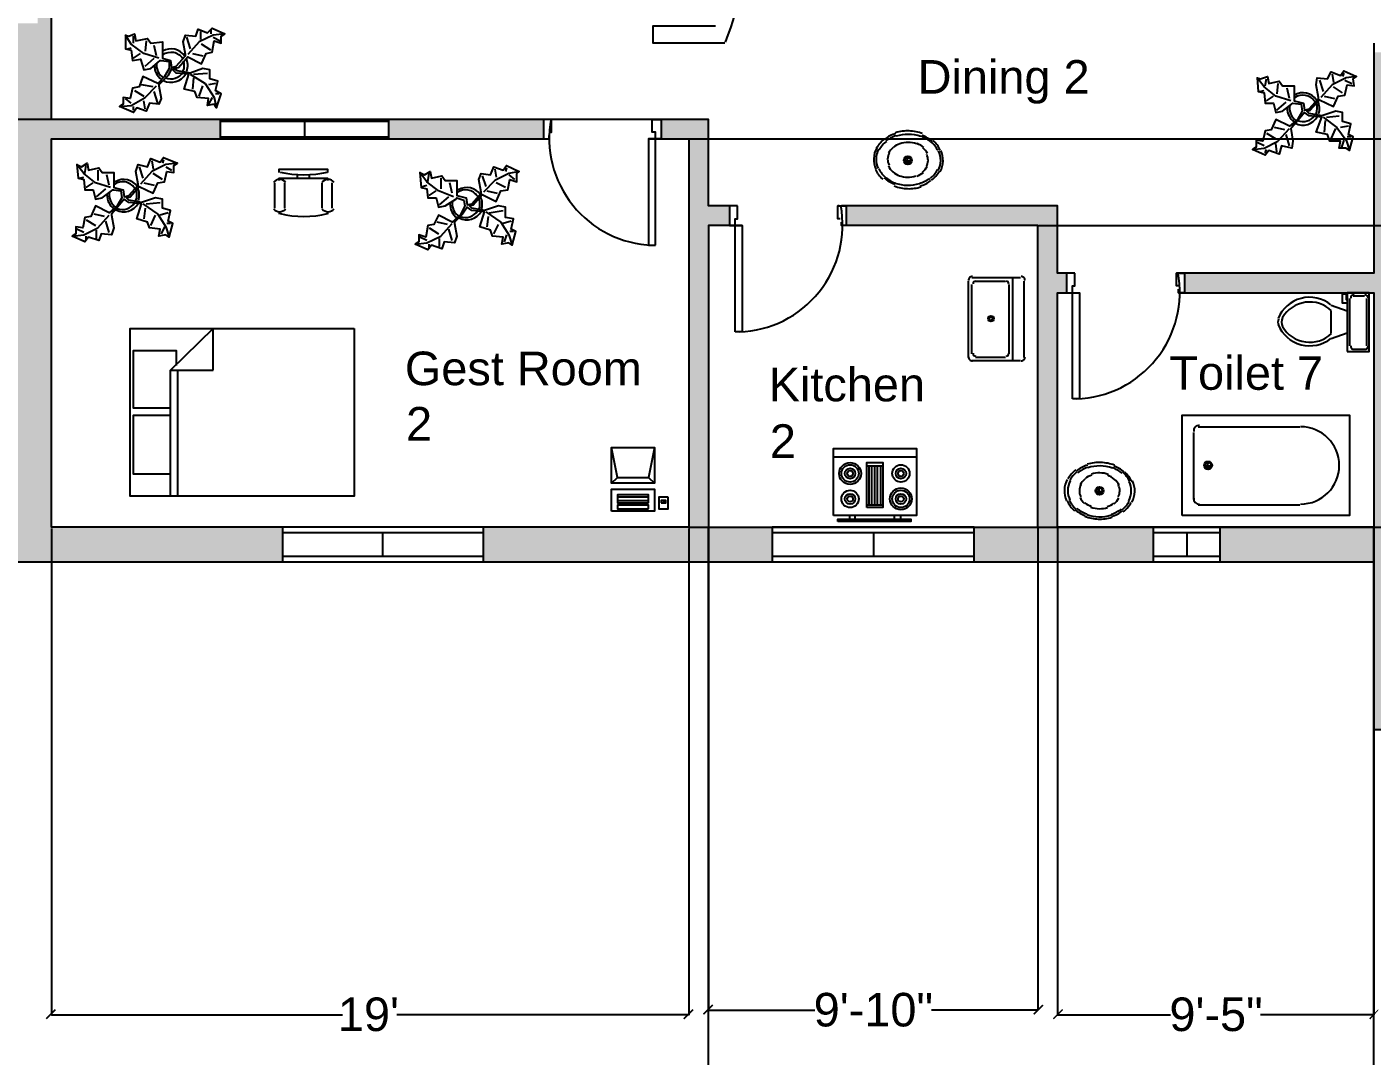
# Model space of a CAD drawing. Header units: inches. Extents: x 87 to 2803, y 358 to 1702.
# Drawn here: x 1059.9 to 1540.9, y 814.9 to 1182.8 of the extents above; entities that cross this region are included whole.
import ezdxf

# ---------------------------------------------------------------- set-up
doc = ezdxf.new("R2010")
doc.units = ezdxf.units.IN
doc.header["$MEASUREMENT"] = 0
for name, color, linetype in [('PDF_0', 7, 'Continuous'), ('PDF_hatch', 3, 'Continuous'), ('PDF_Text', 7, 'Continuous')]:
    doc.layers.add(name, color=color, linetype=linetype)
for name, color, linetype, true_color in [('PDF_block', 220, 'Continuous', 0xff00bf), ('PDF_door', 140, 'Continuous', 0x00bfff), ('PDF_window', 180, 'Continuous', 0x3f00ff)]:
    doc.layers.add(name, color=color, linetype=linetype, true_color=true_color)
doc.styles.add('PDF Arial', font='arial.ttf')

msp = doc.modelspace()

# ---------------------------------------------------------------- hatches: boundary and pattern name
at = {"layer": 'PDF_0', "true_color": 0xff00bf, "transparency": 33554559}
for points in [[(1305.32, 833), (1304.91, 833.41), (1301.61, 830.11), (1302.02, 829.7)], [(1419.72, 830.11), (1420.13, 829.7), (1423.44, 833), (1423.02, 833.41)], [(1070.33, 831.35), (1069.92, 831.76), (1066.61, 828.46), (1067.03, 828.04)], [(1294.58, 828.46), (1295, 828.04), (1298.3, 831.35), (1297.89, 831.76)], [(1430.46, 831.35), (1430.05, 831.76), (1426.74, 828.46), (1427.15, 828.04)], [(1539.9, 828.46), (1540.31, 828.04), (1543.2, 831.35), (1543.2, 831.76)]]:
    msp.add_hatch(color=220, dxfattribs=at).paths.add_polyline_path(points)
at = {"layer": 'PDF_hatch', "transparency": 33554559}
h = msp.add_hatch(color=256, dxfattribs=at)
h.paths.add_polyline_path([(1068.68, 1003.98), (1068.68, 1142.74), (1128.98, 1142.74), (1128.98, 1149.76), (1068.68, 1149.76), (1068.68, 1186.11), (1063.72, 1186.11), (1063.72, 1184.04), (1056.7, 1184.04), (1056.7, 1099.79), (936.52, 1099.79), (936.52, 1184.04), (929.5, 1184.04), (929.5, 1186.11), (924.55, 1186.11), (924.55, 1149.76), (864.25, 1149.76), (864.25, 1142.74), (924.55, 1142.74), (924.55, 1003.98), (841.95, 1003.98), (841.95, 991.59), (1151.28, 991.59), (1151.28, 1003.98)])
h.paths.add_polyline_path([(1056.7, 1003.98), (936.52, 1003.98), (936.52, 1087.81), (1056.7, 1087.81)], flags=0)
for points in [[(1548.57, 1173.72), (1541.55, 1173.72), (1541.55, 1094.84), (1473.82, 1094.84), (1473.82, 1087.81), (1541.55, 1087.81), (1541.55, 1003.98), (1486.62, 1003.98), (1486.62, 991.59), (1541.55, 991.59), (1541.55, 931.7), (1650.58, 931.7), (1650.58, 991.59), (1701.38, 991.59), (1701.38, 1003.98), (1650.58, 1003.98), (1650.58, 1087.81), (1744.74, 1087.81), (1744.74, 1094.84), (1643.56, 1094.84), (1643.56, 1003.98), (1630.76, 1003.98), (1630.76, 991.59), (1643.56, 991.59), (1643.56, 938.73), (1548.57, 938.73), (1548.57, 991.59), (1558.49, 991.59), (1558.49, 1003.98), (1548.57, 1003.98)], [(1244.61, 1149.76), (1189.27, 1149.76), (1189.27, 1142.74), (1244.61, 1142.74)], [(1303.67, 1149.76), (1286.74, 1149.76), (1286.74, 1142.74), (1296.65, 1142.74), (1296.65, 1003.98), (1223.14, 1003.98), (1223.14, 991.59), (1326.38, 991.59), (1326.38, 1003.98), (1303.67, 1003.98), (1303.67, 1111.77), (1311.1, 1111.77), (1311.1, 1118.79), (1303.67, 1118.79)], [(1428.39, 1118.79), (1352.82, 1118.79), (1352.82, 1111.77), (1421.37, 1111.77), (1421.37, 1003.98), (1398.66, 1003.98), (1398.66, 991.59), (1462.67, 991.59), (1462.67, 1003.98), (1428.39, 1003.98), (1428.39, 1087.81), (1431.7, 1087.81), (1431.7, 1094.84), (1428.39, 1094.84)]]:
    msp.add_hatch(color=256, dxfattribs=at).paths.add_polyline_path(points)

# ---------------------------------------------------------------- linework, layer by layer
at = {"layer": 'PDF_0', "lineweight": 25}
for points in [[(1056.7, 991.59), (1541.55, 991.59), (1541.55, 931.7), (1650.58, 931.7), (1650.58, 991.59), (1800.5, 991.59), (1800.5, 1495.85), (1788.52, 1495.85), (1788.52, 1555.73), (1704.68, 1555.73), (1704.68, 1495.85), (1548.57, 1495.85), (1548.57, 1555.73), (1349.51, 1555.73), (1349.51, 1495.85), (1056.7, 1495.85)], [(1247.5, 1149.76), (1068.68, 1149.76), (1068.68, 1188.58)], [(1095.11, 1179.91), (1095.11, 1174.96), (1097.18, 1174.54), (1097.59, 1170.83), (1100.48, 1171.24), (1101.72, 1167.52), (1104.2, 1167.93), (1107.5, 1170.83), (1107.91, 1170.83), (1110.8, 1170.41), (1110.8, 1167.93), (1109.15, 1165.04), (1106.67, 1162.57), (1101.31, 1165.04), (1100.07, 1161.33), (1097.59, 1160.91), (1096.76, 1157.2), (1094.28, 1157.61), (1094.28, 1155.13), (1093.05, 1154.31), (1097.18, 1154.72), (1102.13, 1157.61), (1106.26, 1161.74)], [(1107.09, 1171.65), (1101.72, 1173.3), (1097.18, 1176.61), (1095.11, 1179.91), (1096.35, 1179.5), (1098.41, 1180.32), (1098.83, 1177.85), (1102.96, 1178.67), (1104.2, 1177.02), (1108.33, 1177.43), (1108.33, 1171.65), (1111.22, 1170.83), (1111.63, 1168.35), (1113.28, 1168.76), (1116.59, 1172.48), (1116.59, 1172.89), (1115.76, 1177.43), (1116.59, 1179.91), (1120.3, 1179.5), (1121.13, 1181.98), (1124.43, 1180.74), (1126.08, 1182.39), (1130.63, 1180.32)], [(1098, 1177.02), (1098, 1179.5)], [(1127.74, 1153.89), (1129.39, 1158.85), (1127.32, 1160.09), (1128.15, 1163.39), (1125.26, 1164.22), (1125.26, 1167.52), (1122.78, 1167.93), (1118.24, 1166.28), (1113.7, 1167.11), (1112.46, 1167.93), (1114.11, 1168.35), (1117.41, 1172.06), (1122.37, 1169.59), (1124.02, 1173.3), (1126.08, 1173.72), (1126.91, 1177.85), (1129.39, 1177.02), (1129.39, 1179.5), (1130.63, 1180.32), (1126.5, 1179.91), (1121.54, 1177.43), (1117.41, 1172.89)], [(1117, 1179.09), (1118.24, 1174.96)], [(1121.96, 1181.15), (1121.96, 1178.26)], [(1125.67, 1181.98), (1125.67, 1180.32)], [(1126.5, 1179.09), (1128.98, 1177.85)], [(1309.45, 1177.02), (1283.85, 1177.02), (1283.85, 1183.22), (1306.15, 1183.22)], [(1095.94, 1174.96), (1097.18, 1175.37)], [(1102.54, 1177.85), (1102.13, 1174.13)], [(1106.26, 1172.48), (1105.44, 1176.19)], [(1125.67, 1174.54), (1122.37, 1176.61)], [(1541.55, 1177.02), (1541.55, 1094.84), (1470.93, 1094.84)], [(1098, 1171.65), (1100.48, 1173.3)], [(1102.13, 1168.76), (1105.44, 1171.65)], [(1119.06, 1173.3), (1122.78, 1172.48)], [(1118.24, 1165.87), (1123.61, 1162.57), (1126.91, 1157.61), (1127.74, 1153.89), (1126.91, 1155.13), (1124.43, 1154.72), (1124.85, 1157.2), (1120.72, 1157.61), (1119.89, 1159.67), (1116.17, 1160.5), (1117.83, 1165.87), (1113.28, 1166.28), (1111.63, 1167.93), (1110.39, 1165.46), (1107.09, 1162.15), (1107.09, 1161.74), (1107.91, 1157.2), (1107.09, 1155.13), (1103.78, 1155.54), (1102.54, 1152.65), (1099.24, 1153.89), (1098, 1152.24), (1093.05, 1154.31)], [(1119.48, 1164.63), (1119.06, 1160.5)], [(1119.48, 1165.87), (1124.43, 1166.28)], [(1499.84, 1164.63), (1500.25, 1159.67), (1502.32, 1159.26), (1502.73, 1155.54), (1505.62, 1155.54), (1506.45, 1152.24), (1508.93, 1152.65), (1512.64, 1155.54), (1515.53, 1155.13), (1515.95, 1152.65), (1514.3, 1149.76), (1511.4, 1147.29), (1506.45, 1149.76), (1504.8, 1146.05), (1502.73, 1145.63), (1501.91, 1141.92), (1499.43, 1142.33), (1499.43, 1139.85), (1498.19, 1139.03), (1502.32, 1139.44), (1507.27, 1141.92), (1511.4, 1146.46)], [(1511.82, 1156.37), (1506.45, 1158.02), (1502.32, 1161.33), (1499.84, 1164.63), (1501.08, 1164.22), (1503.56, 1165.04), (1503.97, 1162.57), (1507.69, 1163.39), (1508.93, 1161.74), (1513.06, 1161.74), (1513.06, 1156.37), (1516.36, 1155.54), (1516.77, 1153.07), (1518.43, 1153.48), (1521.73, 1157.2), (1521.73, 1157.61), (1520.9, 1162.15), (1521.32, 1164.63), (1525.03, 1164.22), (1526.27, 1166.7), (1529.58, 1165.46), (1530.81, 1167.11), (1535.36, 1165.04)], [(1502.73, 1161.74), (1503.14, 1164.22)], [(1532.88, 1138.61), (1534.12, 1143.57), (1532.47, 1144.39), (1533.29, 1148.11), (1530.4, 1148.94), (1530.4, 1152.24), (1527.92, 1152.65), (1522.97, 1151), (1518.43, 1151.83), (1517.6, 1152.65), (1518.84, 1153.07), (1522.14, 1156.78), (1527.1, 1154.31), (1528.75, 1158.02), (1531.23, 1158.44), (1532.05, 1162.15), (1534.53, 1161.74), (1534.12, 1164.22), (1535.36, 1165.04), (1531.64, 1164.63), (1526.68, 1162.15), (1522.55, 1157.61)], [(1526.68, 1165.87), (1527.1, 1162.98)], [(1530.81, 1166.28), (1530.4, 1165.04)], [(1098.41, 1160.09), (1101.72, 1158.02)], [(1105.02, 1161.33), (1100.89, 1162.15)], [(1106.67, 1155.54), (1105.44, 1159.67)], [(1121.54, 1158.02), (1122.78, 1161.74)], [(1127.32, 1162.57), (1124.85, 1162.15)], [(1500.67, 1159.67), (1502.32, 1160.09)], [(1507.27, 1162.57), (1506.86, 1158.85)], [(1511.4, 1157.2), (1510.58, 1160.91)], [(1522.14, 1163.8), (1523.38, 1159.67)], [(1530.4, 1159.26), (1527.1, 1161.33)], [(1531.23, 1163.8), (1533.71, 1162.57)], [(1097.18, 1155.54), (1095.11, 1157.2)], [(1102.13, 1153.48), (1101.72, 1156.37)], [(1126.08, 1157.61), (1124.85, 1155.13)], [(1128.56, 1158.85), (1127.32, 1158.85)], [(1503.14, 1156.37), (1505.62, 1158.02)], [(1506.86, 1153.07), (1510.17, 1155.96)], [(1512.64, 1155.54), (1512.64, 1155.54)], [(1523.79, 1158.02), (1527.51, 1157.2)], [(1098, 1153.07), (1098, 1154.31)], [(1314, 1118.79), (1303.67, 1118.79), (1303.67, 1149.76), (1296.65, 1149.76), (1283.43, 1149.76)], [(1523.38, 1150.59), (1528.34, 1146.87), (1531.64, 1142.33), (1532.88, 1138.61), (1531.64, 1139.44), (1529.16, 1139.44), (1529.58, 1141.92), (1525.86, 1141.92), (1525.03, 1144.39), (1520.9, 1145.22), (1522.97, 1150.59), (1518.43, 1151), (1516.77, 1152.24), (1515.12, 1150.18), (1512.23, 1146.87), (1511.82, 1146.46), (1512.64, 1141.92), (1512.23, 1139.44), (1508.51, 1140.26), (1507.69, 1137.37), (1503.97, 1138.61), (1502.73, 1136.96), (1498.19, 1139.03)], [(1524.62, 1150.59), (1529.16, 1151)], [(1509.75, 1146.05), (1506.04, 1146.87)], [(1524.21, 1149.35), (1523.79, 1145.22)], [(1526.27, 1142.74), (1527.92, 1146.46)], [(1532.47, 1147.29), (1529.58, 1146.87)], [(1282.2, 1142.74), (1296.65, 1142.74), (1296.65, 1111.77), (1296.65, 1003.98), (1068.68, 1003.98), (1068.68, 1142.74), (1246.68, 1142.74)], [(1502.32, 1140.26), (1499.84, 1141.5)], [(1503.14, 1144.81), (1506.45, 1142.74)], [(1506.86, 1138.2), (1506.45, 1141.09)], [(1511.4, 1140.26), (1510.17, 1144.39)], [(1530.81, 1142.33), (1529.99, 1139.85)], [(1533.29, 1143.57), (1532.05, 1143.57)], [(1089.74, 1125.4), (1084.37, 1127.05), (1080.24, 1130.35), (1077.77, 1133.66), (1079.42, 1132.83), (1081.48, 1134.07), (1081.9, 1131.59), (1085.61, 1132.42), (1086.85, 1130.77), (1090.98, 1130.77), (1090.98, 1125.4), (1094.28, 1124.57), (1094.7, 1122.09), (1096.35, 1122.51), (1099.65, 1126.22), (1099.65, 1126.64), (1098.83, 1131.18), (1099.65, 1133.66), (1102.96, 1132.83), (1104.2, 1135.72), (1107.5, 1134.48), (1108.74, 1136.13), (1113.7, 1134.07)], [(1108.74, 1135.31), (1108.33, 1134.07)], [(1374.7, 1136.13), (1374.7, 1134.07)], [(1502.73, 1137.79), (1503.14, 1139.03)], [(1077.77, 1133.66), (1078.18, 1128.7), (1080.24, 1128.29), (1080.66, 1124.57), (1083.55, 1124.57), (1084.37, 1121.27), (1086.85, 1121.68), (1090.57, 1124.57), (1090.98, 1124.57), (1093.46, 1124.16), (1093.87, 1121.68), (1092.22, 1118.79), (1089.33, 1116.31), (1084.37, 1118.79), (1082.72, 1115.07), (1080.66, 1114.66), (1079.83, 1110.94), (1077.35, 1111.36), (1077.35, 1108.88), (1076.11, 1108.05), (1080.24, 1108.46), (1085.2, 1110.94), (1089.33, 1115.48)], [(1080.66, 1130.35), (1081.07, 1133.24)], [(1085.2, 1131.59), (1085.2, 1127.87)], [(1110.8, 1107.64), (1112.04, 1112.59), (1110.39, 1113.42), (1111.22, 1117.14), (1108.33, 1117.96), (1108.33, 1121.27), (1105.85, 1121.68), (1100.89, 1120.03), (1096.35, 1120.85), (1095.52, 1121.68), (1096.76, 1122.09), (1100.07, 1125.81), (1105.02, 1123.33), (1106.67, 1127.05), (1109.15, 1127.46), (1109.98, 1131.18), (1112.46, 1130.77), (1112.46, 1133.24), (1113.7, 1134.07), (1109.57, 1133.66), (1104.61, 1131.18), (1100.48, 1126.64)], [(1100.07, 1132.83), (1101.31, 1128.7)], [(1104.61, 1134.9), (1105.02, 1132)], [(1109.57, 1132.83), (1111.63, 1131.59)], [(1150.04, 1130.77), (1150.04, 1132), (1167.38, 1132), (1167.38, 1130.77)], [(1200.42, 1130.77), (1200.84, 1125.4), (1202.9, 1124.98), (1203.31, 1121.68), (1206.2, 1121.68), (1207.03, 1118.38), (1209.51, 1118.79), (1213.23, 1121.27), (1213.64, 1121.68), (1216.12, 1120.85), (1216.53, 1118.79), (1214.88, 1115.48), (1211.99, 1113.01), (1207.03, 1115.48), (1205.38, 1112.18), (1203.31, 1111.77), (1202.49, 1107.64), (1200.01, 1108.46), (1200.01, 1105.99), (1198.77, 1105.16), (1202.9, 1105.57), (1207.86, 1108.05), (1211.99, 1112.59)], [(1212.4, 1122.09), (1207.03, 1124.16), (1202.9, 1127.46), (1200.42, 1130.77), (1202.08, 1129.94), (1204.14, 1131.18), (1204.55, 1128.7), (1208.27, 1129.53), (1209.51, 1127.87), (1213.64, 1127.87), (1213.64, 1122.51), (1216.94, 1121.68), (1217.36, 1119.2), (1219.01, 1119.61), (1222.31, 1123.33), (1222.31, 1123.74), (1221.49, 1128.29), (1222.31, 1130.35), (1225.62, 1129.94), (1226.85, 1132.83), (1230.16, 1131.59), (1231.4, 1133.24), (1235.94, 1131.18)], [(1233.46, 1104.75), (1234.7, 1109.7), (1233.05, 1110.53), (1233.88, 1114.25), (1230.98, 1114.66), (1230.98, 1118.38), (1228.51, 1118.79), (1223.55, 1117.14), (1219.01, 1117.96), (1218.18, 1118.79), (1219.42, 1119.2), (1222.72, 1122.92), (1227.68, 1120.44), (1229.33, 1124.16), (1231.81, 1124.57), (1232.64, 1128.29), (1235.11, 1127.46), (1235.11, 1130.35), (1235.94, 1131.18), (1232.22, 1130.35), (1227.27, 1127.87), (1223.14, 1123.74)], [(1227.27, 1132), (1227.68, 1129.11)], [(1231.4, 1132.42), (1230.98, 1131.18)], [(1373.88, 1134.9), (1375.94, 1134.9)], [(1078.59, 1128.7), (1080.24, 1129.11)], [(1081.07, 1125.4), (1083.55, 1127.05)], [(1089.33, 1126.22), (1088.5, 1129.94)], [(1101.72, 1127.05), (1105.44, 1126.22)], [(1108.33, 1128.29), (1105.02, 1130.35)], [(1148.39, 1127.05), (1148.39, 1117.96)], [(1150.04, 1127.87), (1150.04, 1128.7), (1167.38, 1128.7), (1167.38, 1127.87)], [(1152.1, 1117.96), (1152.1, 1127.05)], [(1156.65, 1128.7), (1156.65, 1129.94)], [(1160.78, 1129.94), (1160.78, 1128.7)], [(1165.32, 1127.05), (1165.32, 1117.96)], [(1169.04, 1117.96), (1169.04, 1127.05)], [(1201.25, 1125.81), (1202.9, 1126.22)], [(1203.31, 1127.46), (1203.73, 1130.35)], [(1207.86, 1128.7), (1207.86, 1124.98)], [(1211.99, 1123.33), (1211.16, 1127.05)], [(1222.72, 1129.53), (1223.96, 1125.81)], [(1230.98, 1125.4), (1227.68, 1127.05)], [(1232.22, 1129.94), (1234.29, 1128.29)], [(1101.31, 1119.61), (1106.67, 1115.9), (1109.57, 1111.36), (1110.8, 1107.64), (1109.57, 1108.46), (1107.09, 1108.05), (1107.5, 1110.53), (1103.78, 1110.94), (1102.96, 1113.01), (1099.24, 1114.25), (1100.89, 1119.61), (1096.35, 1120.03), (1094.7, 1121.27), (1093.05, 1119.2), (1090.15, 1115.9), (1090.15, 1115.48), (1090.98, 1110.94), (1090.15, 1108.46), (1086.44, 1108.88), (1085.61, 1106.4), (1081.9, 1107.64), (1080.66, 1105.99), (1076.11, 1108.05)], [(1084.79, 1122.09), (1088.09, 1124.98)], [(1203.73, 1122.51), (1206.2, 1124.16)], [(1207.44, 1119.2), (1210.75, 1122.09)], [(1224.38, 1124.16), (1228.09, 1123.33)], [(1102.13, 1117.96), (1101.72, 1114.25)], [(1102.54, 1119.61), (1107.5, 1120.03)], [(1110.39, 1116.31), (1107.5, 1115.48)], [(1150.04, 1116.72), (1150.04, 1115.9)], [(1167.38, 1116.72), (1167.38, 1115.9)], [(1223.96, 1116.72), (1229.33, 1113.01), (1232.22, 1108.46), (1233.46, 1104.75), (1232.22, 1105.57), (1229.75, 1105.16), (1230.16, 1107.64), (1226.44, 1108.05), (1225.62, 1110.12), (1221.9, 1111.36), (1223.55, 1116.72), (1219.01, 1117.14), (1217.36, 1118.38), (1215.7, 1115.9), (1212.81, 1113.01), (1212.81, 1112.59), (1213.64, 1108.05), (1212.81, 1105.57), (1209.1, 1105.99), (1208.27, 1103.51), (1204.55, 1104.75), (1203.31, 1103.1), (1198.77, 1105.16)], [(1225.2, 1116.31), (1230.16, 1117.14)], [(1350.34, 1118.79), (1349.93, 1118.79)], [(1434.59, 1094.84), (1428.39, 1094.84), (1428.39, 1111.77), (1428.39, 1118.79), (1351.16, 1118.79)], [(1081.07, 1113.83), (1084.37, 1111.77)], [(1087.68, 1115.07), (1083.96, 1115.9)], [(1089.33, 1109.29), (1088.09, 1113.42)], [(1104.2, 1111.77), (1105.85, 1115.48)], [(1109.15, 1111.36), (1107.91, 1108.88)], [(1111.22, 1112.59), (1109.98, 1112.59)], [(1210.33, 1112.18), (1206.62, 1113.01)], [(1224.79, 1115.07), (1224.38, 1111.36)], [(1226.85, 1108.88), (1228.51, 1112.18)], [(1233.05, 1113.42), (1230.16, 1112.59)], [(1315.65, 1111.77), (1315.23, 1111.77), (1303.67, 1111.77), (1303.67, 1104.75), (1303.67, 1003.98), (1421.37, 1003.98), (1421.37, 1063.86), (1421.37, 1104.75), (1421.37, 1111.77), (1351.16, 1111.77)], [(1351.16, 1111.77), (1351.16, 1111.77)], [(1080.24, 1109.29), (1077.77, 1110.53)], [(1081.07, 1106.81), (1081.07, 1108.05)], [(1084.79, 1107.23), (1084.79, 1110.12)], [(1202.9, 1106.4), (1200.42, 1107.64)], [(1203.73, 1110.94), (1207.03, 1108.88)], [(1207.44, 1104.33), (1207.44, 1107.23)], [(1211.99, 1106.4), (1210.75, 1110.53)], [(1231.4, 1108.46), (1230.57, 1105.99)], [(1233.88, 1109.7), (1232.64, 1109.7)], [(1203.73, 1103.51), (1203.73, 1105.16)], [(1397.83, 1093.18), (1415.18, 1093.18)], [(1412.29, 1093.18), (1412.29, 1063.45)], [(1396.59, 1064.69), (1396.59, 1091.94)], [(1397.83, 1065.93), (1397.83, 1090.71)], [(1399.07, 1091.94), (1409.81, 1091.94)], [(1411.05, 1090.71), (1411.05, 1065.93)], [(1416.42, 1091.94), (1416.42, 1064.69)], [(1471.76, 1087.81), (1541.55, 1087.81), (1541.55, 1070.88), (1541.55, 1063.86), (1541.55, 1056.84), (1541.55, 1003.98), (1428.39, 1003.98), (1428.39, 1056.84), (1428.39, 1063.86), (1428.39, 1070.88), (1428.39, 1087.81), (1436.24, 1087.81)], [(1532.05, 1084.1), (1530.4, 1084.1), (1530.4, 1087.4), (1531.64, 1087.4), (1531.64, 1085.34), (1532.05, 1085.34)], [(1532.05, 1081.21), (1526.27, 1083.27)], [(1532.88, 1085.75), (1532.88, 1068.82)], [(1538.25, 1086.58), (1534.12, 1086.58)], [(1539.07, 1068.82), (1539.07, 1085.75)], [(1526.27, 1073.36), (1526.27, 1081.21)], [(1532.05, 1073.36), (1526.27, 1071.3)], [(1111.22, 1046.52), (1098, 1046.52), (1098, 1067.17), (1113.28, 1067.17), (1113.28, 1061.8)], [(1415.18, 1063.45), (1397.83, 1063.45)], [(1409.81, 1064.69), (1399.07, 1064.69)], [(1111.22, 1015.13), (1111.22, 1060.14)], [(1113.7, 1060.14), (1113.7, 1015.13)], [(1111.22, 1022.98), (1098, 1022.98), (1098, 1044.04), (1111.22, 1044.04)], [(1478.78, 1039.91), (1515.12, 1039.91)], [(1477.13, 1013.89), (1477.13, 1037.84)], [(1284.26, 1032.47), (1284.26, 1019.67), (1268.98, 1019.67), (1271.04, 1021.74), (1268.98, 1032.47), (1284.26, 1032.47), (1282.2, 1021.74)], [(1268.98, 1019.67), (1268.98, 1032.47)], [(1348.27, 1029.17), (1378.01, 1029.17)], [(1360.25, 1025.87), (1366.03, 1025.87)], [(1361.08, 1011.82), (1361.08, 1025.87)], [(1361.9, 1025.87), (1361.9, 1011.82)], [(1363.14, 1011.82), (1363.14, 1025.87)], [(1363.97, 1025.87), (1363.97, 1011.82)], [(1365.21, 1011.82), (1365.21, 1025.87)], [(1480.84, 1025.87), (1482.91, 1025.87)], [(1482.08, 1027.11), (1482.08, 1025.04)], [(1271.04, 1021.74), (1282.2, 1021.74), (1284.26, 1019.67)], [(1442.44, 1016.78), (1444.5, 1016.78)], [(1443.26, 1017.61), (1443.26, 1015.95)], [(1282.2, 1014.72), (1271.04, 1014.72)], [(1271.04, 1013.48), (1282.2, 1013.48)], [(1287.56, 1013.48), (1287.56, 1012.65)], [(1366.03, 1011.82), (1360.25, 1011.82)], [(1515.12, 1011.82), (1478.78, 1011.82)], [(1354.06, 1008.11), (1354.06, 1006.87)], [(1356.12, 1006.87), (1356.12, 1008.11)], [(1370.16, 1006.87), (1370.16, 1008.11)], [(1372.23, 1008.11), (1372.23, 1006.87)]]:
    msp.add_lwpolyline(points, dxfattribs=at)
for points in [[(1380.21, 1144.67, 0.081943), (1375.4, 1145.63, 0.081916), (1370.53, 1144.98)], [(1377.98, 1140.98, 0.081431), (1375.02, 1141.5, 0.081464), (1372.04, 1141.05, 0.089687), (1369.74, 1139.84)], [(1379.5, 1143.61, 0.081186), (1375.11, 1144.39, 0.081203), (1370.69, 1143.73)], [(1363.77, 1139.58, 0.117629), (1362.73, 1135.79, 0.117643), (1363.52, 1131.94)], [(1364.44, 1139.09, 0.118638), (1363.55, 1135.62, 0.118621), (1364.34, 1132.14)], [(1368.23, 1137.72, 0.118319), (1367.68, 1135.57, 0.118263), (1368.18, 1133.41)], [(1381.6, 1132.9, 0.118319), (1382.14, 1135.05, 0.118263), (1381.65, 1137.21)], [(1385.8, 1131.53, 0.118638), (1386.68, 1134.99, 0.118621), (1385.89, 1138.48)], [(1386.47, 1131.04, 0.117629), (1387.5, 1134.83, 0.117643), (1386.71, 1138.68)], [(1367.94, 1133.09, 0.104599), (1369.58, 1131.01, 0.089704), (1371.98, 1129.54)], [(1370.03, 1125.95, 0.081943), (1374.84, 1124.99, 0.081915), (1379.7, 1125.63)], [(1370.32, 1127.01, 0.081186), (1374.72, 1126.22, 0.081203), (1379.13, 1126.88, 0.089555), (1382.76, 1128.66)], [(1371.85, 1129.63, 0.081431), (1374.81, 1129.11, 0.081464), (1377.78, 1129.57)], [(1526.47, 1081.37, 0.480083), (1508.86, 1078.9, 0.21501), (1508.86, 1075.67, 0.480083), (1526.47, 1073.19)], [(1534.12, 1067.58), (1538.25, 1067.58, 0.500001), (1539.48, 1068.76)], [(1448.77, 1026.14, 0.081943), (1443.95, 1027.1, 0.081916), (1439.09, 1026.46)], [(1448.06, 1025.08, 0.081186), (1443.66, 1025.86, 0.081203), (1439.25, 1025.21)], [(1431.91, 1021.05, 0.117629), (1430.88, 1017.26, 0.117643), (1431.66, 1013.41)], [(1433, 1020.56, 0.118638), (1432.11, 1017.09, 0.118621), (1432.9, 1013.61)], [(1446.53, 1022.87, 0.081431), (1443.57, 1023.39, 0.081464), (1440.6, 1022.93)], [(1450.44, 1019, 0.104599), (1448.8, 1021.08, 0.089704), (1446.4, 1022.55)], [(1453.94, 1013.42, 0.118638), (1454.82, 1016.88, 0.118621), (1454.04, 1020.37)], [(1455.02, 1012.92, 0.117629), (1456.06, 1016.71, 0.117643), (1455.27, 1020.56)], [(1436.78, 1019.19, 0.118319), (1436.24, 1017.04, 0.118263), (1436.73, 1014.88)], [(1450.15, 1014.78, 0.118319), (1450.69, 1016.93, 0.118263), (1450.2, 1019.09)], [(1440.4, 1011.11, 0.081431), (1443.36, 1010.59, 0.081464), (1446.34, 1011.04)], [(1438.17, 1007.83, 0.081913), (1442.98, 1006.88, 0.081916), (1447.85, 1007.52)], [(1438.88, 1008.48, 0.081194), (1443.27, 1007.7, 0.081187), (1447.69, 1008.35)]]:
    msp.add_lwpolyline(points, format="xyb", dxfattribs=at)
for points in [[(1532.05, 1066.75), (1539.9, 1066.75), (1539.9, 1087.81), (1532.05, 1087.81)], [(1176.88, 1075.01), (1176.88, 1015.13), (1096.76, 1015.13), (1096.76, 1075.01)], [(1126.5, 1060.14), (1126.5, 1075.01), (1111.22, 1060.14)], [(1473, 1008.11), (1473, 1044.04), (1532.88, 1044.04), (1532.88, 1008.11)], [(1348.27, 1008.11), (1348.27, 1032.06), (1378.01, 1032.06), (1378.01, 1008.11)], [(1360.25, 1011), (1360.25, 1027.11), (1366.03, 1027.11), (1366.03, 1011)], [(1268.98, 1009.76), (1268.98, 1017.61), (1284.26, 1017.61), (1284.26, 1009.76)], [(1282.2, 1012.65), (1282.2, 1015.54), (1271.04, 1015.54), (1271.04, 1012.65)], [(1282.2, 1010.59), (1282.2, 1011.82), (1271.04, 1011.82), (1271.04, 1010.59)], [(1289.22, 1014.72), (1285.91, 1014.72), (1285.91, 1010.59), (1289.22, 1010.59)], [(1286.74, 1012.65), (1288.39, 1012.65), (1288.39, 1013.48), (1286.74, 1013.48)], [(1349.93, 1006.04), (1349.93, 1006.87), (1375.94, 1006.87), (1375.94, 1006.04)]]:
    msp.add_lwpolyline(points, close=True, dxfattribs=at)
for centre, radius in [((1374.91, 1135.1), 1.45), ((1374.91, 1135.1), 1.03), ((1404.65, 1078.52), 1.03), ((1404.65, 1078.52), 0.619), ((1354.26, 1023.18), 3.92), ((1354.26, 1023.18), 3.1), ((1354.26, 1023.18), 1.86), ((1372.43, 1023.18), 3.1), ((1372.43, 1023.18), 1.86), ((1482.29, 1026.07), 1.45), ((1482.29, 1026.07), 1.03), ((1354.26, 1023.18), 1.03), ((1372.43, 1023.18), 1.03), ((1354.26, 1014.1), 3.1), ((1354.26, 1014.1), 1.86), ((1354.26, 1014.1), 1.03), ((1372.43, 1014.1), 3.92), ((1372.43, 1014.1), 3.1), ((1372.43, 1014.1), 1.86), ((1372.43, 1014.1), 1.03), ((1443.47, 1016.99), 1.45), ((1443.47, 1016.99), 1.03)]:
    msp.add_circle(centre, radius, dxfattribs=at)
for centre, radius, start, end in [((1203.52, 1219.35), 114.19, 338.4339, 21.5661), ((1111.42, 1168.97), 5.99, 34.3756, 120.1025), ((1111.42, 1168.97), 5.99, 178.6173, 235.118), ((1111.42, 1168.97), 5.16, 168.162, 238.6731), ((1111.42, 1168.55), 5.16, 33.8202, 124.9419), ((1111.01, 1168.97), 5.16, 338.4118, 20.0257), ((1111.42, 1168.97), 5.99, 341.2014, 26.0931), ((1111.42, 1168.97), 5.99, 242.5826, 331.2714), ((1111.42, 1169.38), 5.16, 247.3725, 327.4695), ((1516.57, 1153.69), 5.16, 168.162, 238.6731), ((1516.15, 1153.27), 5.99, 34.3756, 120.1025), ((1516.15, 1153.27), 5.16, 33.8202, 124.9419), ((1516.15, 1153.69), 5.16, 338.4118, 20.0257), ((1516.15, 1153.69), 5.99, 341.2014, 26.0931), ((1516.57, 1153.69), 5.99, 178.6173, 235.118), ((1516.15, 1153.69), 5.99, 242.5826, 331.2714), ((1516.15, 1154.1), 5.16, 247.3725, 327.4695), ((1372.85, 1134.27), 10.53, 127.466, 151.318), ((1373.26, 1134.28), 9.7, 128.2254, 152.1328), ((1374.08, 1133.04), 12.18, 106.8851, 127.4644), ((1374.08, 1133.04), 11.36, 107.7585, 128.2284), ((1375.74, 1133.86), 7.64, 50.2295, 70.7334), ((1375.74, 1133.04), 11.36, 50.158, 70.6271), ((1375.74, 1132.62), 12.18, 48.8462, 69.422), ((1376.98, 1134.28), 9.7, 26.2518, 50.1594), ((1376.98, 1134.28), 10.53, 24.9879, 48.8438), ((1373.67, 1134.69), 6.4, 128.4914, 152.3771), ((1376.15, 1134.69), 6.4, 26.3422, 50.2278), ((1158.92, 1166.49), 36.55, 256.5802, 283.4198), ((1372.85, 1136.34), 10.53, 204.9879, 228.8438), ((1373.26, 1136.34), 9.7, 206.2518, 230.1594), ((1375.74, 1136.76), 7.64, 287.9882, 308.488), ((1376.15, 1135.93), 6.4, 308.4914, 332.3771), ((1376.98, 1136.34), 9.7, 308.2254, 332.1329), ((1376.97, 1136.34), 10.53, 307.466, 331.318), ((1094.08, 1122.3), 5.16, 33.8202, 124.9419), ((1094.49, 1122.3), 5.99, 34.3756, 120.1025), ((1150.24, 1125.6), 2.68, 36.8659, 143.1341), ((1167.59, 1125.6), 2.68, 36.8659, 143.1341), ((1374.5, 1137.99), 12.18, 228.8462, 249.422), ((1374.5, 1137.58), 11.36, 230.158, 250.6271), ((1375.74, 1137.58), 12.18, 286.8851, 307.4644), ((1094.49, 1122.71), 5.99, 178.6173, 235.118), ((1094.49, 1122.71), 5.16, 168.162, 238.6731), ((1094.08, 1122.71), 5.16, 338.4118, 20.0257), ((1094.08, 1122.71), 5.99, 341.2014, 26.0931), ((1216.74, 1119.41), 5.16, 33.8202, 124.9419), ((1217.15, 1119.41), 5.99, 34.3756, 120.1025), ((1216.74, 1119.41), 5.16, 338.4118, 20.0257), ((1216.74, 1119.41), 5.99, 341.2014, 26.0931), ((1094.49, 1122.71), 5.99, 242.5826, 331.2714), ((1094.08, 1122.71), 5.16, 247.3725, 327.4695), ((1150.24, 1119.41), 2.68, 216.8659, 323.1341), ((1158.92, 1151.62), 36.55, 256.5802, 283.4198), ((1167.59, 1119.41), 2.68, 216.8659, 323.1341), ((1217.15, 1119.41), 5.99, 178.6173, 235.118), ((1217.15, 1119.41), 5.16, 168.162, 238.6731), ((1217.15, 1119.82), 5.99, 242.5826, 331.2714), ((1216.74, 1119.82), 5.16, 247.3725, 327.4695), ((1398.04, 1092.15), 1.45, 89.9999, 180.0001), ((1415.38, 1092.15), 1.45, 359.9999, 90.0001), ((1399.28, 1090.91), 1.03, 90.0001, 179.9999), ((1410.02, 1090.91), 1.03, 0.0001, 89.9999), ((1518.63, 1073.98), 12.18, 51.471, 157.9724), ((1534.33, 1085.96), 1.03, 81.8698, 188.1302), ((1538.46, 1085.96), 1.03, 351.8698, 98.1302), ((1511.2, 1077.28), 3.92, 164.861, 195.139), ((1518.63, 1081), 12.18, 202.0276, 308.529), ((1534.33, 1068.61), 1.03, 171.8698, 278.1302), ((1398.04, 1064.89), 1.45, 179.9999, 270.0001), ((1399.28, 1066.13), 1.03, 180.0001, 269.9999), ((1410.02, 1066.13), 1.03, 270.0001, 359.9999), ((1415.38, 1064.89), 1.45, 269.9999, 0.0001), ((1478.98, 1038.46), 1.86, 81.8697, 188.1303), ((1515.33, 1026.07), 13.84, 270.0002, 89.9998), ((1442.64, 1014.51), 12.18, 106.8851, 127.4644), ((1442.64, 1014.51), 11.36, 107.7585, 128.2284), ((1444.29, 1014.51), 11.36, 50.158, 70.6271), ((1444.29, 1014.51), 12.18, 48.8462, 69.422), ((1441.4, 1016.16), 10.53, 127.466, 151.318), ((1441.4, 1016.16), 9.7, 128.2254, 152.1328), ((1442.23, 1016.16), 6.4, 128.4914, 152.3771), ((1443.06, 1015.33), 7.64, 107.9882, 128.488), ((1445.53, 1016.16), 9.7, 26.2518, 50.1594), ((1445.53, 1015.75), 10.53, 24.9879, 48.8438), ((1441.4, 1017.81), 10.53, 204.9882, 228.8443), ((1441.4, 1017.81), 9.7, 206.2518, 230.1594), ((1442.64, 1019.46), 12.18, 228.8446, 249.4237), ((1442.64, 1019.47), 11.36, 230.1578, 250.6248), ((1442.23, 1017.4), 6.4, 206.3422, 230.2278), ((1443.05, 1018.64), 7.64, 230.2295, 250.7334), ((1443.88, 1018.64), 7.64, 287.9882, 308.488), ((1444.29, 1019.46), 11.36, 287.7595, 308.2274), ((1444.71, 1017.4), 6.4, 308.4914, 332.3771), ((1445.53, 1017.81), 9.71, 308.2268, 332.1326), ((1445.53, 1017.81), 10.53, 307.466, 331.318), ((1478.98, 1014.1), 1.86, 171.8697, 278.1303), ((1444.29, 1019.47), 12.18, 286.8868, 307.4626)]:
    msp.add_arc(centre, radius, start, end, dxfattribs=at)
at = {"layer": 'PDF_block', "lineweight": 25}
for points in [[(1303.67, 1149.76), (987.73, 1149.76), (987.73, 1216.67)], [(1296.65, 1142.74), (1919.03, 1142.74)], [(1421.79, 1111.77), (1881.44, 1111.77), (1881.44, 1063.86)], [(1421.79, 1003.98), (1881.44, 1003.98), (1881.44, 1051.47)], [(1068.68, 1003.56), (1068.68, 829.7), (1172.75, 829.7)], [(1296.65, 1003.56), (1296.65, 829.7), (1192.16, 829.7)], [(1296.65, 1003.98), (1919.03, 1003.98)], [(1397.83, 786.33), (1303.67, 786.33), (1303.67, 1003.56), (1303.67, 831.35), (1341.67, 831.35)], [(1421.37, 1003.56), (1421.37, 831.35), (1383.38, 831.35)], [(1428.39, 1003.56), (1428.39, 829.7), (1468.87, 829.7)], [(1447.39, 786.33), (1541.55, 786.33), (1541.55, 1003.56), (1541.55, 829.7), (1501.08, 829.7)]]:
    msp.add_lwpolyline(points, dxfattribs=at)
at = {"layer": 'PDF_door', "lineweight": 25}
for points in [[(1246.68, 1145.22), (1247.5, 1145.22), (1247.5, 1149.76), (1244.61, 1149.76), (1244.61, 1142.74), (1246.68, 1142.74), (1246.68, 1143.98)], [(1350.75, 1114.25), (1349.93, 1114.25), (1349.93, 1118.79), (1352.82, 1118.79), (1352.82, 1111.77), (1351.16, 1111.77), (1351.16, 1113.01)], [(1471.76, 1090.29), (1470.93, 1090.29), (1470.93, 1094.84), (1473.82, 1094.84), (1473.82, 1087.81), (1471.76, 1087.81), (1471.76, 1089.05)]]:
    msp.add_lwpolyline(points, dxfattribs=at)
for points in [[(1283.43, 1149.76), (1286.74, 1149.76), (1286.74, 1142.74), (1284.67, 1142.74), (1284.67, 1145.22), (1283.43, 1145.22)], [(1284.67, 1104.75), (1284.67, 1142.74), (1282.2, 1142.74), (1282.2, 1104.75)], [(1314, 1118.79), (1311.1, 1118.79), (1311.1, 1111.77), (1313.17, 1111.77), (1313.17, 1114.25), (1314, 1114.25)], [(1313.17, 1073.77), (1313.17, 1111.77), (1315.65, 1111.77), (1315.65, 1073.77)], [(1434.59, 1094.84), (1431.7, 1094.84), (1431.7, 1087.81), (1433.76, 1087.81), (1433.76, 1090.29), (1434.59, 1090.29)], [(1433.76, 1049.82), (1433.76, 1087.81), (1436.24, 1087.81), (1436.24, 1049.82)]]:
    msp.add_lwpolyline(points, close=True, dxfattribs=at)
for centre, start, end in [((1284.88, 1142.95), 169.3927, 268.1158), ((1313.38, 1111.97), 271.8842, 10.6073), ((1433.97, 1088.02), 271.8842, 10.6073)]:
    msp.add_arc(centre, 38.2, start, end, dxfattribs=at)
at = {"layer": 'PDF_window', "lineweight": 25}
for points in [[(1128.98, 1142.74), (1189.27, 1142.74), (1189.27, 1149.76), (1128.98, 1149.76)], [(1151.28, 991.59), (1223.14, 991.59), (1223.14, 1003.98), (1151.28, 1003.98)], [(1326.38, 991.59), (1398.66, 991.59), (1398.66, 1003.98), (1326.38, 1003.98)], [(1462.67, 991.59), (1486.62, 991.59), (1486.62, 1003.98), (1462.67, 1003.98)]]:
    msp.add_lwpolyline(points, close=True, dxfattribs=at)
for points in [[(1189.27, 1148.94), (1128.98, 1148.94)], [(1159.12, 1148.94), (1159.12, 1143.57)], [(1128.98, 1143.57), (1189.27, 1143.57)], [(1223.14, 1001.91), (1151.28, 1001.91)], [(1187.21, 993.65), (1187.21, 1001.91)], [(1398.66, 1001.91), (1326.38, 1001.91)], [(1362.73, 993.65), (1362.73, 1001.91)], [(1486.62, 1001.91), (1462.67, 1001.91)], [(1474.65, 1001.91), (1474.65, 993.65)], [(1151.28, 993.65), (1223.14, 993.65)], [(1326.38, 993.65), (1398.66, 993.65)], [(1462.67, 993.65), (1486.62, 993.65)]]:
    msp.add_lwpolyline(points, dxfattribs=at)

# ---------------------------------------------------------------- texts
at = {"layer": 'PDF_Text', "attachment_point": 7, "style": 'PDF Arial'}
for s, insert, char_height in [('Dining 2', (1378.42, 1155.32), 11.999), ('Gest Room', (1195.05, 1054.57), 11.999), ('Toilet 7', (1468.45, 1052.93), 11.999), ('Kitchen', (1325.15, 1048.8), 11.999), ('2', (1195.47, 1034.95), 12), ('2', (1325.56, 1028.76), 12)]:
    msp.add_mtext(s, dxfattribs=dict(at, insert=insert, char_height=char_height))
at = {"layer": 'PDF_Text', "color": 220, "true_color": 0xff00bf, "char_height": 11.999, "attachment_point": 7, "style": 'PDF Arial'}
for s, insert in [('9\'-10"', (1341.25, 825.36)), ("19'", (1171.1, 823.71)), ('9\'-5"', (1468.45, 823.71))]:
    msp.add_mtext(s, dxfattribs=dict(at, insert=insert))

doc.saveas('drawing.dxf')
